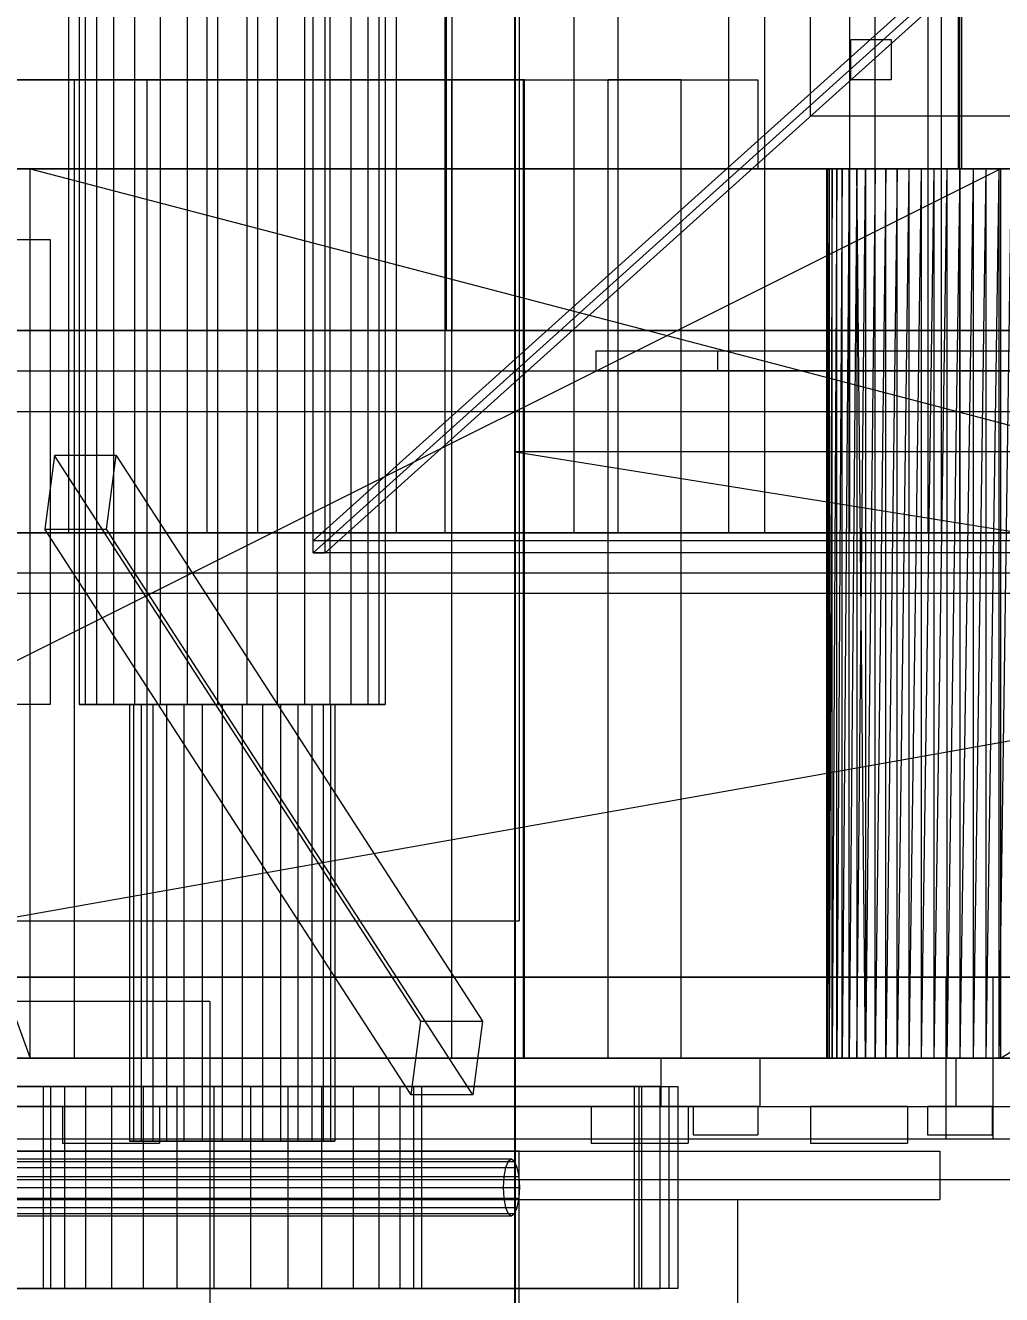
# Model space of a CAD drawing. Header units: millimetres. Extents: x -191664 to 191490, y -197311 to 10263.
# Drawn here: x 25307 to 25548.5, y -18488.5 to -18174.5 of the extents above; entities that cross this region are included whole.
import ezdxf

# ---------------------------------------------------------------- set-up
doc = ezdxf.new("R2010")
doc.units = ezdxf.units.MM
for name, color, linetype, lineweight in [('COTAS_INSTALACION_P', 30, 'Continuous', 0), ('COTAS_O', 1, 'Continuous', 0), ('COTAS_USUARIO', 1, 'Continuous', 0), ('superior_briquetadora', 7, 'Continuous', 0), ('superior_C02', 7, 'Continuous', 0), ('superior_C02-briq', 7, 'Continuous', 0), ('superior_C05', 7, 'Continuous', 0)]:
    doc.layers.add(name, color=color, linetype=linetype, lineweight=lineweight)
doc.dimstyles.new('PLANTA_100', dxfattribs={"dimtxt": 250, "dimasz": 150, "dimexe": 150, "dimexo": 80, "dimgap": 100, "dimtad": 1, "dimtih": 1, "dimtoh": 1, "dimdec": 1, "dimdsep": 46, "dimcen": 0.09, "dimclrd": 1, "dimclre": 1, "dimclrt": 1, "dimadec": 0, "dimazin": 0, "dimtfac": 1, "dimtdec": 4, "dimtofl": 0, "dimtmove": 0, "dimatfit": 3, "dimfxl": 1, "dimtolj": 1, "dimtzin": 0, "dimarcsym": 0})

# ---------------------------------------------------------------- blocks, each defined once
blk = doc.blocks.new('*D5')
at = {"layer": 'COTAS_INSTALACION_P', "color": 1, "lineweight": -2, "transparency": 16777216}
for p, q in [((-1000, -18080), (-1000, -25850)), ((60117.12, -18080), (60117.12, -25850)), ((-850, -25700), (59967.12, -25700))]:
    blk.add_line(p, q, dxfattribs=at)
at = {"layer": 'COTAS_INSTALACION_P', "color": 1, "transparency": 16777216}
for points in [[(-850, -25675), (-850, -25725), (-1000, -25700)], [(59967.12, -25675), (59967.12, -25725), (60117.12, -25700)]]:
    blk.add_solid(points, dxfattribs=at)
at = {"layer": 'Defpoints', "color": 0, "transparency": 16777216}
for p in [(-1000, -18000), (60117.12, -18000), (60117.12, -25700)]:
    blk.add_point(p, dxfattribs=at)
blk = doc.blocks.new('*D36')
at = {"layer": 'COTAS_O', "color": 1, "lineweight": -2, "transparency": 16777216}
for p, q in [((24708.19, -17510), (25578.19, -17510)), ((25428.19, -19330), (25428.19, -17660)), ((24708.19, -19480), (25578.19, -19480))]:
    blk.add_line(p, q, dxfattribs=at)
at = {"layer": 'COTAS_O', "color": 1, "transparency": 16777216}
for points in [[(25403.19, -17660), (25453.19, -17660), (25428.19, -17510)], [(25403.19, -19330), (25453.19, -19330), (25428.19, -19480)]]:
    blk.add_solid(points, dxfattribs=at)
at = {"layer": 'Defpoints', "color": 0, "transparency": 16777216}
for p in [(24628.19, -17510), (25428.19, -17510), (24628.19, -19480)]:
    blk.add_point(p, dxfattribs=at)
blk = doc.blocks.new('*D102')
at = {"layer": 'COTAS_USUARIO', "color": 1, "lineweight": -2, "transparency": 16777216}
for p, q in [((24128.19, -17650), (24128.19, -17500)), ((25248.19, -17800), (23978.19, -17800)), ((25248.19, -18160), (23978.19, -18160)), ((24128.19, -18310), (24128.19, -18460))]:
    blk.add_line(p, q, dxfattribs=at)
at = {"layer": 'COTAS_USUARIO', "color": 1, "transparency": 16777216}
for points in [[(24103.19, -17650), (24153.19, -17650), (24128.19, -17800)], [(24103.19, -18310), (24153.19, -18310), (24128.19, -18160)]]:
    blk.add_solid(points, dxfattribs=at)
at = {"layer": 'Defpoints', "color": 0, "transparency": 16777216}
for p in [(24128.19, -17800), (25328.19, -17800), (25328.19, -18160)]:
    blk.add_point(p, dxfattribs=at)

msp = doc.modelspace()

# ---------------------------------------------------------------- linework, layer by layer
at = {"layer": 'superior_briquetadora', "color": 253, "true_color": 0xa8b8bb}
for p, q in [((25378.19, -18305), (25378.19, -17655)), ((25381.19, -18305), (25381.19, -17655)), ((25378.19, -18302), (25528.19, -18167)), ((25378.19, -18305), (25528.19, -18170)), ((25531.19, -18170), (25381.19, -18305)), ((26078.19, -18302), (25378.19, -18302)), ((25378.19, -18305), (25378.19, -18302)), ((26078.19, -18305), (25378.19, -18305)), ((25378.19, -18305), (25381.19, -18305))]:
    msp.add_line(p, q, dxfattribs=at)
at = {"layer": 'superior_briquetadora', "color": 9, "true_color": 0xb9c3c2}
for p, q in [((25429.19, -18160), (25429.19, -18396)), ((25537.78, -18160), (25537.78, -18210)), ((25538.6, -18160), (25538.6, -18210)), ((25289.9, -18188), (25308.9, -18188)), ((25318.78, -18188), (25300.27, -18188)), ((25308.9, -18188), (25328.19, -18188)), ((25337.6, -18188), (25318.78, -18188)), ((25319.19, -18430), (25319.19, -18188)), ((25320.08, -18188), (25319.19, -18188)), ((25322.58, -18188), (25320.08, -18188)), ((25326.18, -18188), (25322.58, -18188)), ((25330.19, -18188), (25326.18, -18188)), ((25328.19, -18188), (25347.47, -18188)), ((25333.8, -18188), (25330.19, -18188)), ((25336.3, -18188), (25333.8, -18188)), ((25337.19, -18188), (25336.3, -18188)), ((25337.19, -18430), (25337.19, -18188)), ((25356.1, -18188), (25337.6, -18188)), ((25347.47, -18188), (25366.48, -18188)), ((25373.65, -18188), (25356.1, -18188)), ((25366.48, -18188), (25384.92, -18188)), ((25389.66, -18188), (25373.65, -18188)), ((25384.92, -18188), (25402.54, -18188)), ((25403.57, -18188), (25389.66, -18188)), ((25402.54, -18188), (25419.08, -18188)), ((25414.91, -18188), (25403.57, -18188)), ((25412.52, -18430), (25412.52, -18188)), ((25413.42, -18188), (25412.52, -18188)), ((25415.91, -18188), (25413.42, -18188)), ((25423.3, -18188), (25414.91, -18188)), ((25419.52, -18188), (25415.91, -18188)), ((25419.08, -18188), (25434.29, -18188)), ((25423.53, -18188), (25419.52, -18188)), ((25428.45, -18188), (25423.3, -18188)), ((25427.14, -18188), (25423.53, -18188)), ((25429.63, -18188), (25427.14, -18188)), ((25430.19, -18188), (25428.45, -18188)), ((25430.52, -18188), (25429.63, -18188)), ((25430.19, -18188), (25430.19, -18430)), ((25430.52, -18430), (25430.52, -18188)), ((25434.29, -18188), (25447.95, -18188)), ((25447.95, -18188), (25459.86, -18188)), ((25451.19, -18430), (25451.19, -18188)), ((25452.08, -18188), (25451.19, -18188)), ((25454.58, -18188), (25452.08, -18188)), ((25458.18, -18188), (25454.58, -18188)), ((25462.19, -18188), (25458.18, -18188)), ((25459.86, -18188), (25469.86, -18188)), ((25465.8, -18188), (25462.19, -18188)), ((25468.3, -18188), (25465.8, -18188)), ((25469.19, -18188), (25468.3, -18188)), ((25469.19, -18430), (25469.19, -18188)), ((25469.86, -18188), (25477.79, -18188)), ((25477.79, -18188), (25483.54, -18188)), ((25483.54, -18188), (25487.02, -18188)), ((25487.02, -18188), (25488.19, -18188)), ((25488.19, -18188), (25488.19, -18210)), ((24748.19, -18210), (26708.19, -18210)), ((25548.19, -18210), (25108.19, -18210)), ((26348.19, -18210), (25108.19, -18430)), ((26348.19, -18210), (25108.19, -18210)), ((25108.19, -18430), (25548.19, -18210)), ((26348.19, -18210), (25121.52, -18210)), ((26624.19, -18210), (25121.52, -18210)), ((25228.19, -18210), (25548.19, -18210)), ((25228.19, -18210), (25512.68, -18210)), ((25228.19, -18210), (25510.75, -18210)), ((25228.19, -18210), (25509.08, -18210)), ((25228.19, -18210), (25507.7, -18210)), ((25506.61, -18210), (25228.19, -18210)), ((25228.19, -18210), (25308.19, -18210)), ((25228.19, -18210), (25308.19, -18430)), ((25289.9, -18210), (25308.9, -18210)), ((25308.19, -18210), (25506.61, -18210)), ((25308.19, -18210), (25505.82, -18210)), ((25308.19, -18210), (25505.35, -18210)), ((25308.19, -18210), (25505.19, -18210)), ((25308.19, -18210), (25507.7, -18210)), ((25308.19, -18210), (25509.08, -18210)), ((25308.19, -18210), (25510.75, -18210)), ((25308.19, -18210), (25512.68, -18210)), ((25308.19, -18210), (25514.85, -18210)), ((25308.19, -18210), (25517.25, -18210)), ((25308.19, -18210), (25519.85, -18210)), ((25308.19, -18210), (25522.63, -18210)), ((25308.19, -18210), (25525.56, -18210)), ((25308.19, -18210), (25528.61, -18210)), ((25308.19, -18210), (25531.75, -18210)), ((25308.19, -18210), (25534.95, -18210)), ((25308.19, -18210), (25538.19, -18210)), ((25308.19, -18210), (25541.42, -18210)), ((25308.19, -18210), (26148.19, -18210)), ((25308.19, -18430), (25308.19, -18210)), ((25308.19, -18210), (26148.19, -18430)), ((25308.9, -18210), (25328.19, -18210)), ((25328.19, -18210), (25347.47, -18210)), ((25347.47, -18210), (25366.48, -18210)), ((25366.48, -18210), (25384.92, -18210)), ((25384.92, -18210), (25402.54, -18210)), ((25402.54, -18210), (25419.08, -18210)), ((25419.08, -18210), (25434.29, -18210)), ((25434.29, -18210), (25447.95, -18210)), ((25447.95, -18210), (25459.86, -18210)), ((25459.86, -18210), (25469.86, -18210)), ((25469.86, -18210), (25477.79, -18210)), ((25477.79, -18210), (25483.54, -18210)), ((25483.54, -18210), (25487.02, -18210)), ((25487.02, -18210), (25488.19, -18210)), ((25505.35, -18210), (25505.19, -18430)), ((25505.19, -18210), (25505.19, -18430)), ((25505.35, -18210), (25505.19, -18210)), ((25505.35, -18210), (25505.35, -18430)), ((25505.82, -18430), (25505.35, -18210)), ((25505.82, -18210), (25505.35, -18210)), ((25505.35, -18430), (25505.82, -18210)), ((25506.61, -18210), (25505.82, -18430)), ((25505.82, -18210), (25505.82, -18430)), ((25506.61, -18210), (25505.82, -18210)), ((25507.7, -18210), (25506.61, -18430)), ((25506.61, -18430), (25506.61, -18210)), ((25507.7, -18210), (25506.61, -18210)), ((25512.91, -18210), (25506.9, -18210)), ((25506.9, -18210), (25507.08, -18210)), ((25507.08, -18210), (25513.43, -18210)), ((25509.08, -18210), (25507.7, -18430)), ((25507.7, -18430), (25507.7, -18210)), ((25509.08, -18210), (25507.7, -18210)), ((25510.75, -18210), (25509.08, -18430)), ((25509.08, -18430), (25509.08, -18210)), ((25510.75, -18210), (25509.08, -18210)), ((25512.68, -18210), (25510.75, -18430)), ((25510.75, -18430), (25510.75, -18210)), ((25512.68, -18210), (25510.75, -18210)), ((25512.68, -18210), (25512.68, -18430)), ((25514.85, -18430), (25512.68, -18210)), ((25514.85, -18210), (25512.68, -18210)), ((25548.19, -18210), (25512.68, -18210)), ((25512.68, -18430), (25514.85, -18210)), ((25523.93, -18210), (25512.91, -18210)), ((25513.43, -18210), (25524.67, -18210)), ((25517.25, -18210), (25514.85, -18430)), ((25514.85, -18210), (25514.85, -18430)), ((25517.25, -18210), (25514.85, -18210)), ((25548.19, -18210), (25514.85, -18210)), ((25519.85, -18210), (25517.25, -18430)), ((25517.25, -18430), (25517.25, -18210)), ((25519.85, -18210), (25517.25, -18210)), ((25517.25, -18210), (25548.19, -18210)), ((25522.63, -18210), (25519.85, -18430)), ((25519.85, -18430), (25519.85, -18210)), ((25522.63, -18210), (25519.85, -18210)), ((25519.85, -18210), (25548.19, -18210)), ((25525.56, -18210), (25522.63, -18430)), ((25522.63, -18430), (25522.63, -18210)), ((25525.56, -18210), (25522.63, -18210)), ((25522.63, -18210), (25548.19, -18210)), ((25537.78, -18210), (25523.93, -18210)), ((25524.67, -18210), (25538.6, -18210)), ((25528.61, -18210), (25525.56, -18430)), ((25525.56, -18210), (25525.56, -18430)), ((25528.61, -18210), (25525.56, -18210)), ((25525.56, -18210), (25548.19, -18210)), ((25531.75, -18210), (25528.61, -18430)), ((25528.61, -18210), (25528.61, -18430)), ((25531.75, -18210), (25528.61, -18210)), ((25528.61, -18210), (25548.19, -18210)), ((25534.95, -18210), (25531.75, -18430)), ((25531.75, -18210), (25531.75, -18430)), ((25534.95, -18210), (25531.75, -18210)), ((25531.75, -18210), (25548.19, -18210)), ((25538.19, -18210), (25534.95, -18430)), ((25534.95, -18210), (25534.95, -18430)), ((25538.19, -18210), (25534.95, -18210)), ((25534.95, -18210), (25548.19, -18210)), ((25551.7, -18210), (25537.78, -18210)), ((25541.42, -18210), (25538.19, -18430)), ((25538.19, -18210), (25538.19, -18430)), ((25541.42, -18210), (25538.19, -18210)), ((25538.19, -18210), (25548.19, -18210)), ((25538.6, -18210), (25552.44, -18210)), ((25544.62, -18210), (25541.42, -18430)), ((25541.42, -18210), (25541.42, -18430)), ((25544.62, -18210), (25541.42, -18210)), ((25541.42, -18210), (25548.19, -18210)), ((26148.19, -18210), (25541.42, -18210)), ((25547.77, -18210), (25544.62, -18430)), ((25544.62, -18210), (25544.62, -18430)), ((25547.77, -18210), (25544.62, -18210)), ((25544.62, -18210), (25548.19, -18210)), ((25544.62, -18210), (25911.75, -18210)), ((26148.19, -18210), (25544.62, -18210)), ((25914.95, -18210), (25544.62, -18210)), ((25550.82, -18210), (25547.77, -18430)), ((25547.77, -18210), (25547.77, -18430)), ((25550.82, -18210), (25547.77, -18210)), ((25547.77, -18210), (25548.19, -18210)), ((25547.77, -18210), (25908.61, -18210)), ((25547.77, -18210), (25911.75, -18210)), ((25548.19, -18210), (25548.19, -18430)), ((25550.82, -18210), (25548.19, -18210)), ((25553.74, -18210), (25548.19, -18210)), ((25556.52, -18210), (25548.19, -18210)), ((25559.12, -18210), (25548.19, -18210)), ((25561.52, -18210), (25548.19, -18210)), ((25563.7, -18210), (25548.19, -18210)), ((25565.63, -18210), (25548.19, -18210)), ((25908.19, -18210), (25548.19, -18210)), ((25548.19, -18430), (25908.19, -18210)), ((25289.54, -18396), (25308.48, -18396)), ((25289.92, -18396), (25308.68, -18396)), ((25308.48, -18396), (25328.19, -18396)), ((25308.68, -18396), (25328.19, -18396)), ((25328.19, -18396), (25347.7, -18396)), ((25328.19, -18396), (25347.89, -18396)), ((25347.7, -18396), (25366.45, -18396)), ((25347.89, -18396), (25366.84, -18396)), ((25366.45, -18396), (25383.74, -18396)), ((25366.84, -18396), (25384.3, -18396)), ((25383.74, -18396), (25398.9, -18396)), ((25384.3, -18396), (25399.6, -18396)), ((25398.9, -18396), (25411.33, -18396)), ((25399.6, -18396), (25412.17, -18396)), ((25411.33, -18396), (25420.57, -18396)), ((25412.17, -18396), (25421.5, -18396)), ((25420.57, -18396), (25426.27, -18396)), ((25421.5, -18396), (25427.25, -18396)), ((25426.27, -18396), (25428.19, -18396)), ((25427.25, -18396), (25429.19, -18396)), ((25428.19, -18396), (25428.19, -18596)), ((25310.6, -18416), (25303.69, -18416)), ((25352.69, -18416), (25303.69, -18416)), ((25317.6, -18416), (25310.6, -18416)), ((25324.65, -18416), (25317.6, -18416)), ((25331.72, -18416), (25324.65, -18416)), ((25338.77, -18416), (25331.72, -18416)), ((25345.77, -18416), (25338.77, -18416)), ((25352.69, -18416), (25345.77, -18416)), ((25352.69, -18416), (25352.69, -18596)), ((26708.19, -18430), (24748.19, -18430)), ((24832.19, -18430), (26334.85, -18430)), ((25108.19, -18430), (25548.19, -18430)), ((25108.19, -18430), (26348.19, -18430)), ((25108.19, -18430), (26334.85, -18430)), ((25228.19, -18430), (25507.7, -18430)), ((25506.61, -18430), (25228.19, -18430)), ((25228.19, -18430), (25548.19, -18430)), ((25512.68, -18430), (25228.19, -18430)), ((25308.19, -18430), (25228.19, -18430)), ((25510.75, -18430), (25228.19, -18430)), ((25509.08, -18430), (25228.19, -18430)), ((25308.84, -18430), (25289.78, -18430)), ((25298.44, -18430), (25318.24, -18430)), ((25318.78, -18430), (25300.27, -18430)), ((25308.19, -18430), (25506.61, -18430)), ((25505.82, -18430), (25308.19, -18430)), ((25505.35, -18430), (25308.19, -18430)), ((25505.19, -18430), (25308.19, -18430)), ((25507.7, -18430), (25308.19, -18430)), ((25509.08, -18430), (25308.19, -18430)), ((25510.75, -18430), (25308.19, -18430)), ((25512.68, -18430), (25308.19, -18430)), ((25514.85, -18430), (25308.19, -18430)), ((25517.25, -18430), (25308.19, -18430)), ((25519.85, -18430), (25308.19, -18430)), ((25522.63, -18430), (25308.19, -18430)), ((25525.56, -18430), (25308.19, -18430)), ((25528.61, -18430), (25308.19, -18430)), ((25531.75, -18430), (25308.19, -18430)), ((25534.95, -18430), (25308.19, -18430)), ((25538.19, -18430), (25308.19, -18430)), ((25541.42, -18430), (25308.19, -18430)), ((25308.19, -18430), (25914.95, -18430)), ((26148.19, -18430), (25308.19, -18430)), ((25308.19, -18430), (25911.75, -18430)), ((25328.19, -18430), (25308.84, -18430)), ((25318.24, -18430), (25338.13, -18430)), ((25337.6, -18430), (25318.78, -18430)), ((25320.08, -18430), (25319.19, -18430)), ((25322.58, -18430), (25320.08, -18430)), ((25326.18, -18430), (25322.58, -18430)), ((25330.19, -18430), (25326.18, -18430)), ((25347.53, -18430), (25328.19, -18430)), ((25333.8, -18430), (25330.19, -18430)), ((25336.3, -18430), (25333.8, -18430)), ((25337.19, -18430), (25336.3, -18430)), ((25356.1, -18430), (25337.6, -18430)), ((25338.13, -18430), (25357.93, -18430)), ((25366.6, -18430), (25347.53, -18430)), ((25373.65, -18430), (25356.1, -18430)), ((25357.93, -18430), (25377.46, -18430)), ((25385.1, -18430), (25366.6, -18430)), ((25389.66, -18430), (25373.65, -18430)), ((25377.46, -18430), (25396.54, -18430)), ((25402.77, -18430), (25385.1, -18430)), ((25403.57, -18430), (25389.66, -18430)), ((25396.54, -18430), (25415.01, -18430)), ((25419.36, -18430), (25402.77, -18430)), ((25414.91, -18430), (25403.57, -18430)), ((25413.42, -18430), (25412.52, -18430)), ((25415.91, -18430), (25413.42, -18430)), ((25423.3, -18430), (25414.91, -18430)), ((25415.01, -18430), (25432.69, -18430)), ((25419.52, -18430), (25415.91, -18430)), ((25434.62, -18430), (25419.36, -18430)), ((25423.53, -18430), (25419.52, -18430)), ((25428.45, -18430), (25423.3, -18430)), ((25427.14, -18430), (25423.53, -18430)), ((25429.63, -18430), (25427.14, -18430)), ((25430.19, -18430), (25428.45, -18430)), ((25430.52, -18430), (25429.63, -18430)), ((25432.69, -18430), (25449.42, -18430)), ((25448.32, -18430), (25434.62, -18430)), ((25460.28, -18430), (25448.32, -18430)), ((25449.42, -18430), (25465.05, -18430)), ((25452.08, -18430), (25451.19, -18430)), ((25454.58, -18430), (25452.08, -18430)), ((25458.18, -18430), (25454.58, -18430)), ((25462.19, -18430), (25458.18, -18430)), ((25470.3, -18430), (25460.28, -18430)), ((25465.8, -18430), (25462.19, -18430)), ((25464.19, -18430), (25466.71, -18430)), ((25464.19, -18430), (25464.19, -18442)), ((25465.05, -18430), (25479.45, -18430)), ((25468.3, -18430), (25465.8, -18430)), ((25466.71, -18430), (25474.1, -18430)), ((25469.19, -18430), (25468.3, -18430)), ((25478.26, -18430), (25470.3, -18430)), ((25474.1, -18430), (25485.86, -18430)), ((25484.02, -18430), (25478.26, -18430)), ((25479.45, -18430), (25492.47, -18430)), ((25487.52, -18430), (25484.02, -18430)), ((25485.86, -18430), (25501.19, -18430)), ((25488.69, -18430), (25487.52, -18430)), ((25488.69, -18430), (25488.69, -18442)), ((25492.47, -18430), (25504.01, -18430)), ((25501.19, -18430), (25519.03, -18430)), ((25504.01, -18430), (25513.95, -18430)), ((25505.19, -18430), (25505.35, -18430)), ((25505.35, -18430), (25505.82, -18430)), ((25505.82, -18430), (25506.61, -18430)), ((25506.61, -18430), (25507.7, -18430)), ((25507.7, -18430), (25509.08, -18430)), ((25509.08, -18430), (25510.75, -18430)), ((25510.75, -18430), (25512.68, -18430)), ((25512.68, -18430), (25514.85, -18430)), ((25512.68, -18430), (25548.19, -18430)), ((25513.95, -18430), (25522.22, -18430)), ((25514.85, -18430), (25517.25, -18430)), ((25514.85, -18430), (25548.19, -18430)), ((25517.25, -18430), (25519.85, -18430)), ((25517.25, -18430), (25548.19, -18430)), ((25519.03, -18430), (25538.19, -18430)), ((25519.85, -18430), (25522.63, -18430)), ((25519.85, -18430), (25548.19, -18430)), ((25522.22, -18430), (25528.72, -18430)), ((25522.63, -18430), (25525.56, -18430)), ((25522.63, -18430), (25548.19, -18430)), ((25525.56, -18430), (25528.61, -18430)), ((25525.56, -18430), (25548.19, -18430)), ((25528.61, -18430), (25531.75, -18430)), ((25528.61, -18430), (25548.19, -18430)), ((25528.72, -18430), (25533.41, -18430)), ((25531.75, -18430), (25534.95, -18430)), ((25531.75, -18430), (25548.19, -18430)), ((25533.41, -18430), (25536.24, -18430)), ((25534.95, -18430), (25538.19, -18430)), ((25534.95, -18430), (25548.19, -18430)), ((25536.24, -18430), (25537.19, -18430)), ((25537.19, -18430), (25537.19, -18442)), ((25538.19, -18430), (25557.34, -18430)), ((25538.19, -18430), (25541.42, -18430)), ((25538.19, -18430), (25548.19, -18430)), ((25541.42, -18430), (25544.62, -18430)), ((25541.42, -18430), (25548.19, -18430)), ((25541.42, -18430), (25911.75, -18430)), ((25544.62, -18430), (25547.77, -18430)), ((25544.62, -18430), (25548.19, -18430)), ((25908.61, -18430), (25544.62, -18430)), ((25911.75, -18430), (25544.62, -18430)), ((25547.77, -18430), (25550.82, -18430)), ((25547.77, -18430), (25548.19, -18430)), ((25905.56, -18430), (25547.77, -18430)), ((25908.61, -18430), (25547.77, -18430)), ((25548.19, -18430), (25908.19, -18430)), ((25561.52, -18430), (25548.19, -18430)), ((25548.19, -18430), (25563.7, -18430)), ((25559.12, -18430), (25548.19, -18430)), ((25548.19, -18430), (25565.63, -18430)), ((25556.52, -18430), (25548.19, -18430)), ((25553.74, -18430), (25548.19, -18430)), ((25550.82, -18430), (25548.19, -18430)), ((25308.84, -18442), (25289.78, -18442)), ((25298.44, -18442), (25318.24, -18442)), ((25328.19, -18442), (25308.84, -18442)), ((25317.37, -18442), (25316.19, -18442)), ((25316.19, -18442), (25316.19, -18451)), ((25320.7, -18442), (25317.37, -18442)), ((25318.24, -18442), (25338.13, -18442)), ((25325.52, -18442), (25320.7, -18442)), ((25330.86, -18442), (25325.52, -18442)), ((25347.53, -18442), (25328.19, -18442)), ((25335.67, -18442), (25330.86, -18442)), ((25339, -18442), (25335.67, -18442)), ((25338.13, -18442), (25357.93, -18442)), ((25340.19, -18442), (25339, -18442)), ((25340.19, -18442), (25340.19, -18451)), ((25366.6, -18442), (25347.53, -18442)), ((25357.93, -18442), (25377.46, -18442)), ((25385.1, -18442), (25366.6, -18442)), ((25377.46, -18442), (25396.54, -18442)), ((25402.77, -18442), (25385.1, -18442)), ((25396.54, -18442), (25415.01, -18442)), ((25419.36, -18442), (25402.77, -18442)), ((25415.01, -18442), (25432.69, -18442)), ((25434.62, -18442), (25419.36, -18442)), ((25432.69, -18442), (25449.42, -18442)), ((25448.32, -18442), (25434.62, -18442)), ((25448.19, -18442), (25447, -18442)), ((25447, -18442), (25447, -18451)), ((25451.52, -18442), (25448.19, -18442)), ((25460.28, -18442), (25448.32, -18442)), ((25449.42, -18442), (25465.05, -18442)), ((25456.33, -18442), (25451.52, -18442)), ((25461.67, -18442), (25456.33, -18442)), ((25470.3, -18442), (25460.28, -18442)), ((25466.48, -18442), (25461.67, -18442)), ((25464.19, -18442), (25466.71, -18442)), ((25465.05, -18442), (25479.45, -18442)), ((25469.81, -18442), (25466.48, -18442)), ((25466.71, -18442), (25474.1, -18442)), ((25471, -18442), (25469.81, -18442)), ((25478.26, -18442), (25470.3, -18442)), ((25471, -18442), (25471, -18451)), ((25472.19, -18442), (25472.98, -18442)), ((25472.19, -18442), (25472.19, -18449)), ((25472.98, -18442), (25475.2, -18442)), ((25474.1, -18442), (25485.86, -18442)), ((25475.2, -18442), (25478.41, -18442)), ((25484.02, -18442), (25478.26, -18442)), ((25478.41, -18442), (25481.97, -18442)), ((25479.45, -18442), (25492.47, -18442)), ((25481.97, -18442), (25485.17, -18442)), ((25487.52, -18442), (25484.02, -18442)), ((25485.17, -18442), (25487.39, -18442)), ((25485.86, -18442), (25501.19, -18442)), ((25487.39, -18442), (25488.19, -18442)), ((25488.69, -18442), (25487.52, -18442)), ((25488.19, -18442), (25488.19, -18449)), ((25492.47, -18442), (25504.01, -18442)), ((25502.37, -18442), (25501.19, -18442)), ((25501.19, -18442), (25501.19, -18451)), ((25501.19, -18442), (25519.03, -18442)), ((25505.7, -18442), (25502.37, -18442)), ((25504.01, -18442), (25513.95, -18442)), ((25510.52, -18442), (25505.7, -18442)), ((25515.86, -18442), (25510.52, -18442)), ((25513.95, -18442), (25522.22, -18442)), ((25520.67, -18442), (25515.86, -18442)), ((25519.03, -18442), (25538.19, -18442)), ((25524, -18442), (25520.67, -18442)), ((25522.22, -18442), (25528.72, -18442)), ((25525.19, -18442), (25524, -18442)), ((25525.19, -18442), (25525.19, -18451)), ((25528.72, -18442), (25533.41, -18442)), ((25530.98, -18442), (25530.19, -18442)), ((25530.19, -18442), (25530.19, -18449)), ((25533.2, -18442), (25530.98, -18442)), ((25536.41, -18442), (25533.2, -18442)), ((25533.41, -18442), (25536.24, -18442)), ((25536.24, -18442), (25537.19, -18442)), ((25539.97, -18442), (25536.41, -18442)), ((25538.19, -18442), (25557.34, -18442)), ((25543.17, -18442), (25539.97, -18442)), ((25545.39, -18442), (25543.17, -18442)), ((25546.19, -18442), (25545.39, -18442)), ((25546.19, -18442), (25546.19, -18449)), ((25472.19, -18449), (25472.98, -18449)), ((25472.98, -18449), (25475.2, -18449)), ((25475.2, -18449), (25478.41, -18449)), ((25478.41, -18449), (25481.97, -18449)), ((25481.97, -18449), (25485.17, -18449)), ((25485.17, -18449), (25487.39, -18449)), ((25487.39, -18449), (25488.19, -18449)), ((25530.19, -18449), (25530.98, -18449)), ((25530.98, -18449), (25533.2, -18449)), ((25533.2, -18449), (25536.41, -18449)), ((25536.41, -18449), (25539.97, -18449)), ((25539.97, -18449), (25543.17, -18449)), ((25543.17, -18449), (25545.39, -18449)), ((25545.39, -18449), (25546.19, -18449)), ((25308.48, -18453), (25289.54, -18453)), ((25299.01, -18453), (25318.43, -18453)), ((25328.19, -18453), (25308.48, -18453)), ((25316.19, -18451), (25317.37, -18451)), ((25317.37, -18451), (25320.7, -18451)), ((25318.43, -18453), (25337.94, -18453)), ((25320.7, -18451), (25325.52, -18451)), ((25325.52, -18451), (25330.86, -18451)), ((25347.89, -18453), (25328.19, -18453)), ((25330.86, -18451), (25335.67, -18451)), ((25335.67, -18451), (25339, -18451)), ((25337.94, -18453), (25357.36, -18453)), ((25339, -18451), (25340.19, -18451)), ((25366.84, -18453), (25347.89, -18453)), ((25357.36, -18453), (25376.52, -18453)), ((25384.3, -18453), (25366.84, -18453)), ((25376.52, -18453), (25395.24, -18453)), ((25399.6, -18453), (25384.3, -18453)), ((25395.24, -18453), (25413.35, -18453)), ((25412.17, -18453), (25399.6, -18453)), ((25421.5, -18453), (25412.17, -18453)), ((25413.35, -18453), (25430.69, -18453)), ((25427.25, -18453), (25421.5, -18453)), ((25429.19, -18453), (25427.25, -18453)), ((25429.19, -18605), (25429.19, -18453)), ((25430.69, -18453), (25447.1, -18453)), ((25447, -18451), (25448.19, -18451)), ((25447.1, -18453), (25462.43, -18453)), ((25448.19, -18451), (25451.52, -18451)), ((25451.52, -18451), (25456.33, -18451)), ((25456.33, -18451), (25461.67, -18451)), ((25461.67, -18451), (25466.48, -18451)), ((25462.43, -18453), (25476.55, -18453)), ((25466.48, -18451), (25469.81, -18451)), ((25469.81, -18451), (25471, -18451)), ((25476.55, -18453), (25489.33, -18453)), ((25489.33, -18453), (25500.64, -18453)), ((25500.64, -18453), (25510.4, -18453)), ((25501.19, -18451), (25502.37, -18451)), ((25502.37, -18451), (25505.7, -18451)), ((25505.7, -18451), (25510.52, -18451)), ((25510.4, -18453), (25518.5, -18453)), ((25510.52, -18451), (25515.86, -18451)), ((25515.86, -18451), (25520.67, -18451)), ((25518.5, -18453), (25524.88, -18453)), ((25520.67, -18451), (25524, -18451)), ((25524, -18451), (25525.19, -18451)), ((25524.88, -18453), (25529.48, -18453)), ((25529.48, -18453), (25532.26, -18453)), ((25532.26, -18453), (25533.19, -18453)), ((25533.19, -18453), (25533.19, -18465)), ((25299.01, -18465), (25318.43, -18465)), ((25299.14, -18465), (25318.45, -18465)), ((25318.43, -18465), (25337.94, -18465)), ((25318.45, -18465), (25337.92, -18465)), ((25337.92, -18465), (25357.23, -18465)), ((25337.94, -18465), (25357.36, -18465)), ((25357.23, -18465), (25376.08, -18465)), ((25357.36, -18465), (25376.52, -18465)), ((25376.08, -18465), (25394.18, -18465)), ((25376.52, -18465), (25395.24, -18465)), ((25394.18, -18465), (25411.24, -18465)), ((25395.24, -18465), (25413.35, -18465)), ((25411.24, -18465), (25426.99, -18465)), ((25413.35, -18465), (25430.69, -18465)), ((25426.99, -18465), (25441.18, -18465)), ((25430.69, -18465), (25447.1, -18465)), ((25441.18, -18465), (25453.58, -18465)), ((25447.1, -18465), (25462.43, -18465)), ((25453.58, -18465), (25464.01, -18465)), ((25462.43, -18465), (25476.55, -18465)), ((25464.01, -18465), (25472.3, -18465)), ((25472.3, -18465), (25478.32, -18465)), ((25476.55, -18465), (25489.33, -18465)), ((25478.32, -18465), (25481.96, -18465)), ((25481.96, -18465), (25483.19, -18465)), ((25483.19, -18465), (25483.19, -18605)), ((25489.33, -18465), (25500.64, -18465)), ((25500.64, -18465), (25510.4, -18465)), ((25510.4, -18465), (25518.5, -18465)), ((25518.5, -18465), (25524.88, -18465)), ((25524.88, -18465), (25529.48, -18465)), ((25529.48, -18465), (25532.26, -18465)), ((25532.26, -18465), (25533.19, -18465))]:
    msp.add_line(p, q, dxfattribs=at)
at = {"layer": 'superior_briquetadora', "color": 8, "true_color": 0x6f7d84}
for p, q in [((25501.19, -18197), (25501.19, -18171)), ((25955.19, -18197), (25501.19, -18197))]:
    msp.add_line(p, q, dxfattribs=at)
at = {"layer": 'superior_briquetadora', "color": 9, "true_color": 0xaebbc0}
for p, q in [((25511.19, -18188), (25511.19, -18178)), ((25511.19, -18178), (25521.19, -18178)), ((25521.19, -18178), (25521.19, -18188)), ((25521.19, -18188), (25511.19, -18188))]:
    msp.add_line(p, q, dxfattribs=at)
at = {"layer": 'superior_briquetadora', "color": 251, "true_color": 0x53616b}
for p, q in [((25448.19, -18260), (25448.19, -18255)), ((25448.19, -18255), (26008.19, -18255)), ((25448.19, -18255), (25478.19, -18255)), ((25478.19, -18255), (25478.19, -18260)), ((26008.19, -18260), (25448.19, -18260)), ((25478.19, -18260), (25448.19, -18260)), ((24628.19, -18315), (26828.19, -18315)), ((26828.19, -18430), (24628.19, -18430)), ((24628.19, -18460), (26828.19, -18460))]:
    msp.add_line(p, q, dxfattribs=at)
at = {"layer": 'superior_C02', "color": 9, "true_color": 0xb8c2c5}
for p, q in [((25320.36, -17657.5), (25320.36, -18342.5)), ((25321.85, -17657.5), (25321.85, -18342.5)), ((25324.64, -17657.5), (25324.64, -18342.5)), ((25328.86, -17657.5), (25328.86, -18342.5)), ((25334.02, -17657.5), (25334.02, -18342.5)), ((25340.34, -17657.5), (25340.34, -18342.5)), ((25347.08, -17657.5), (25347.08, -18342.5)), ((25354.54, -17657.5), (25354.54, -18342.5)), ((25361.83, -17657.5), (25361.83, -18342.5)), ((25369.29, -17657.5), (25369.29, -18342.5)), ((25376.03, -17657.5), (25376.03, -18342.5)), ((25382.35, -17657.5), (25382.35, -18342.5)), ((25387.51, -17657.5), (25387.51, -18342.5)), ((25391.74, -17657.5), (25391.74, -18342.5)), ((25394.53, -18342.5), (25394.53, -17657.5)), ((25396.01, -17657.5), (25396.01, -18342.5)), ((25324.64, -18342.5), (25320.36, -18342.5)), ((25320.36, -18342.5), (25321.85, -18342.5)), ((25321.85, -18342.5), (25328.86, -18342.5)), ((25334.02, -18342.5), (25324.64, -18342.5)), ((25328.86, -18342.5), (25340.34, -18342.5)), ((25333.8, -18342.5), (25332.8, -18342.5)), ((25332.8, -18342.5), (25335.67, -18342.5)), ((25332.8, -18342.5), (25332.8, -18450.5)), ((25338.51, -18342.5), (25333.8, -18342.5)), ((25333.8, -18342.5), (25333.8, -18450.5)), ((25347.08, -18342.5), (25334.02, -18342.5)), ((25335.67, -18342.5), (25341.97, -18342.5)), ((25335.67, -18342.5), (25335.67, -18450.5)), ((25346.21, -18342.5), (25338.51, -18342.5)), ((25338.51, -18342.5), (25338.51, -18450.5)), ((25340.34, -18342.5), (25354.54, -18342.5)), ((25341.97, -18342.5), (25350.73, -18342.5)), ((25341.97, -18342.5), (25341.97, -18450.5)), ((25355.74, -18342.5), (25346.21, -18342.5)), ((25346.21, -18342.5), (25346.21, -18450.5)), ((25361.83, -18342.5), (25347.08, -18342.5)), ((25350.73, -18342.5), (25360.63, -18342.5)), ((25350.73, -18342.5), (25350.73, -18450.5)), ((25354.54, -18342.5), (25369.29, -18342.5)), ((25365.64, -18342.5), (25355.74, -18342.5)), ((25355.74, -18342.5), (25355.74, -18450.5)), ((25360.63, -18342.5), (25370.16, -18342.5)), ((25360.63, -18342.5), (25360.63, -18450.5)), ((25376.03, -18342.5), (25361.83, -18342.5)), ((25374.4, -18342.5), (25365.64, -18342.5)), ((25365.64, -18342.5), (25365.64, -18450.5)), ((25369.29, -18342.5), (25382.35, -18342.5)), ((25370.16, -18342.5), (25377.86, -18342.5)), ((25370.16, -18342.5), (25370.16, -18450.5)), ((25380.7, -18342.5), (25374.4, -18342.5)), ((25374.4, -18342.5), (25374.4, -18450.5)), ((25387.51, -18342.5), (25376.03, -18342.5)), ((25377.86, -18342.5), (25382.57, -18342.5)), ((25377.86, -18342.5), (25377.86, -18450.5)), ((25383.57, -18342.5), (25380.7, -18342.5)), ((25380.7, -18342.5), (25380.7, -18450.5)), ((25382.35, -18342.5), (25391.74, -18342.5)), ((25382.57, -18342.5), (25383.57, -18342.5)), ((25382.57, -18450.5), (25382.57, -18342.5)), ((25383.57, -18342.5), (25383.57, -18450.5)), ((25394.53, -18342.5), (25387.51, -18342.5)), ((25391.74, -18342.5), (25396.01, -18342.5)), ((25396.01, -18342.5), (25394.53, -18342.5)), ((25335.67, -18450.5), (25332.8, -18450.5)), ((25332.8, -18450.5), (25333.8, -18450.5)), ((25333.8, -18450.5), (25338.51, -18450.5)), ((25341.97, -18450.5), (25335.67, -18450.5)), ((25338.51, -18450.5), (25346.21, -18450.5)), ((25350.73, -18450.5), (25341.97, -18450.5)), ((25346.21, -18450.5), (25355.74, -18450.5)), ((25360.63, -18450.5), (25350.73, -18450.5)), ((25355.74, -18450.5), (25365.64, -18450.5)), ((25370.16, -18450.5), (25360.63, -18450.5)), ((25365.64, -18450.5), (25374.4, -18450.5)), ((25377.86, -18450.5), (25370.16, -18450.5)), ((25374.4, -18450.5), (25380.7, -18450.5)), ((25382.57, -18450.5), (25377.86, -18450.5)), ((25380.7, -18450.5), (25383.57, -18450.5)), ((25383.57, -18450.5), (25382.57, -18450.5)), ((25206.52, -18455.53), (25426.47, -18455.53)), ((25427.26, -18455), (25207.3, -18455)), ((25208.08, -18455.53), (25428.04, -18455.53)), ((25426.47, -18455.53), (25425.81, -18457.05)), ((25427.26, -18455), (25426.47, -18455.53)), ((25428.04, -18455.53), (25427.26, -18455)), ((25428.7, -18457.05), (25428.04, -18455.53)), ((25205.41, -18459.32), (25425.37, -18459.32)), ((25205.85, -18457.05), (25425.81, -18457.05)), ((25208.75, -18457.05), (25428.7, -18457.05)), ((25209.19, -18459.32), (25429.15, -18459.32)), ((25425.37, -18459.32), (25425.21, -18462)), ((25425.81, -18457.05), (25425.37, -18459.32)), ((25429.15, -18459.32), (25428.7, -18457.05)), ((25429.3, -18462), (25429.15, -18459.32)), ((25205.25, -18462), (25425.21, -18462)), ((25209.35, -18462), (25429.3, -18462)), ((25425.21, -18462), (25425.37, -18464.68)), ((25429.15, -18464.68), (25429.3, -18462)), ((25205.41, -18464.68), (25425.37, -18464.68)), ((25209.19, -18464.68), (25429.15, -18464.68)), ((25425.37, -18464.68), (25425.81, -18466.95)), ((25428.7, -18466.95), (25429.15, -18464.68)), ((25205.85, -18466.95), (25425.81, -18466.95)), ((25206.52, -18468.47), (25426.47, -18468.47)), ((25207.3, -18469), (25427.26, -18469)), ((25208.08, -18468.47), (25428.04, -18468.47)), ((25208.75, -18466.95), (25428.7, -18466.95)), ((25425.81, -18466.95), (25426.47, -18468.47)), ((25426.47, -18468.47), (25427.26, -18469)), ((25427.26, -18469), (25428.04, -18468.47)), ((25428.04, -18468.47), (25428.7, -18466.95))]:
    msp.add_line(p, q, dxfattribs=at)
at = {"layer": 'superior_C02', "color": 8, "true_color": 0x697a83}
for p, q in [((25317.68, -17700), (25317.68, -18300)), ((25351.92, -17700), (25351.92, -18300)), ((25364.45, -17700), (25364.45, -18300)), ((25398.7, -17700), (25398.7, -18300)), ((25410.79, -17700), (25410.79, -18300)), ((25442.71, -17700), (25442.71, -18300)), ((25453.56, -17700), (25453.56, -18300)), ((25480.96, -17700), (25480.96, -18300)), ((25489.82, -17700), (25489.82, -18300)), ((25510.85, -17700), (25510.85, -18300)), ((25517.11, -17700), (25517.11, -18300)), ((25530.33, -18300), (25530.33, -17700)), ((25533.57, -17700), (25533.57, -18300)), ((25538.08, -17700), (25538.08, -18300)), ((25273.66, -18300), (25317.68, -18300)), ((25351.92, -18300), (25305.58, -18300)), ((25317.68, -18300), (25364.45, -18300)), ((25398.7, -18300), (25351.92, -18300)), ((25364.45, -18300), (25410.79, -18300)), ((25442.71, -18300), (25398.7, -18300)), ((25410.79, -18300), (25453.56, -18300)), ((25480.96, -18300), (25442.71, -18300)), ((25453.56, -18300), (25489.82, -18300)), ((25510.85, -18300), (25480.96, -18300)), ((25489.82, -18300), (25517.11, -18300)), ((25530.33, -18300), (25510.85, -18300)), ((25517.11, -18300), (25533.57, -18300)), ((25538.08, -18300), (25530.33, -18300)), ((25533.57, -18300), (25538.08, -18300))]:
    msp.add_line(p, q, dxfattribs=at)
at = {"layer": 'superior_C02', "color": 251, "true_color": 0x586d65}
for p, q in [((25411.09, -17750), (25411.09, -18250)), ((25412.56, -18250), (25412.56, -17750)), ((25411.09, -18250), (16335.43, -18250)), ((16336.9, -18250), (25412.56, -18250)), ((25411.09, -18250), (25412.56, -18250))]:
    msp.add_line(p, q, dxfattribs=at)
at = {"layer": 'superior_C02', "color": 139, "true_color": 0x354b57}
for p, q in [((25314.21, -18280.89), (25311.81, -18299.11)), ((25329.52, -18280.89), (25314.21, -18280.89)), ((25404.82, -18420.89), (25314.21, -18280.89)), ((25327.11, -18299.11), (25329.52, -18280.89)), ((25329.52, -18280.89), (25420.12, -18420.89)), ((25311.81, -18299.11), (25327.11, -18299.11)), ((25402.41, -18439.11), (25311.81, -18299.11)), ((25417.71, -18439.11), (25327.11, -18299.11)), ((25534.71, -18410), (25023.07, -18410)), ((25034.76, -18410), (25546.4, -18410)), ((25588.78, -18410), (25077.14, -18410)), ((25091.75, -18410), (25603.39, -18410)), ((25534.71, -18410), (25534.71, -18450)), ((25546.4, -18410), (25534.71, -18410)), ((25546.4, -18450), (25546.4, -18410)), ((25402.41, -18439.11), (25404.82, -18420.89)), ((25404.82, -18420.89), (25420.12, -18420.89)), ((25420.12, -18420.89), (25417.71, -18439.11)), ((25457.7, -18437), (25285.56, -18437)), ((25287.31, -18437), (25459.45, -18437)), ((25457.7, -18487), (25457.7, -18437)), ((25457.7, -18437), (25459.45, -18437)), ((25459.45, -18437), (25459.45, -18487)), ((25417.71, -18439.11), (25402.41, -18439.11)), ((25023.07, -18450), (25534.71, -18450)), ((25034.76, -18450), (25546.4, -18450)), ((25077.14, -18450), (25588.78, -18450)), ((25091.75, -18450), (25603.39, -18450)), ((25534.71, -18450), (25546.4, -18450)), ((25285.56, -18487), (25457.7, -18487)), ((25459.45, -18487), (25287.31, -18487)), ((25459.45, -18487), (25457.7, -18487))]:
    msp.add_line(p, q, dxfattribs=at)
at = {"layer": 'superior_C02', "color": 9, "true_color": 0xb5c3c9}
for p, q in [((25113.11, -18300), (25648.66, -18300)), ((25655.96, -18300), (25120.42, -18300))]:
    msp.add_line(p, q, dxfattribs=at)
at = {"layer": 'superior_C02', "color": 43, "true_color": 0xd6b34e}
for p, q in [((25464.05, -18437), (25224.97, -18437)), ((25229.35, -18437), (25468.43, -18437)), ((25464.05, -18487), (25464.05, -18437)), ((25464.05, -18437), (25468.43, -18437)), ((25468.43, -18437), (25468.43, -18487)), ((25224.97, -18487), (25464.05, -18487)), ((25468.43, -18487), (25229.35, -18487)), ((25468.43, -18487), (25464.05, -18487))]:
    msp.add_line(p, q, dxfattribs=at)
at = {"layer": 'superior_C02', "color": 145, "true_color": 0x3e8091}
for p, q in [((25458.87, -18437), (25286.73, -18437)), ((25294.04, -18437), (25466.18, -18437)), ((25458.87, -18487), (25458.87, -18437)), ((25458.87, -18437), (25466.18, -18437)), ((25466.18, -18437), (25466.18, -18487)), ((25286.73, -18487), (25458.87, -18487)), ((25466.18, -18487), (25294.04, -18487)), ((25466.18, -18487), (25458.87, -18487))]:
    msp.add_line(p, q, dxfattribs=at)
at = {"layer": 'superior_C02', "color": 147, "true_color": 0x24748b}
for p, q in [((25313.24, -18437), (25311.4, -18437)), ((25311.4, -18437), (25316.69, -18437)), ((25311.4, -18437), (25311.4, -18487)), ((25321.92, -18437), (25313.24, -18437)), ((25313.24, -18437), (25313.24, -18487)), ((25316.69, -18437), (25328.29, -18437)), ((25316.69, -18437), (25316.69, -18487)), ((25336.12, -18437), (25321.92, -18437)), ((25321.92, -18437), (25321.92, -18487)), ((25328.29, -18437), (25344.45, -18437)), ((25328.29, -18437), (25328.29, -18487)), ((25353.68, -18437), (25336.12, -18437)), ((25336.12, -18437), (25336.12, -18487)), ((25344.45, -18437), (25362.7, -18437)), ((25344.45, -18437), (25344.45, -18487)), ((25371.92, -18437), (25353.68, -18437)), ((25353.68, -18437), (25353.68, -18487)), ((25362.7, -18437), (25380.26, -18437)), ((25362.7, -18437), (25362.7, -18487)), ((25388.08, -18437), (25371.92, -18437)), ((25371.92, -18437), (25371.92, -18487)), ((25380.26, -18437), (25394.46, -18437)), ((25380.26, -18437), (25380.26, -18487)), ((25399.68, -18437), (25388.08, -18437)), ((25388.08, -18437), (25388.08, -18487)), ((25394.46, -18437), (25403.13, -18437)), ((25394.46, -18437), (25394.46, -18487)), ((25404.97, -18437), (25399.68, -18437)), ((25399.68, -18437), (25399.68, -18487)), ((25403.13, -18437), (25404.97, -18437)), ((25403.13, -18487), (25403.13, -18437)), ((25404.97, -18437), (25404.97, -18487)), ((25316.69, -18487), (25311.4, -18487)), ((25311.4, -18487), (25313.24, -18487)), ((25313.24, -18487), (25321.92, -18487)), ((25328.29, -18487), (25316.69, -18487)), ((25321.92, -18487), (25336.12, -18487)), ((25344.45, -18487), (25328.29, -18487)), ((25336.12, -18487), (25353.68, -18487)), ((25362.7, -18487), (25344.45, -18487)), ((25353.68, -18487), (25371.92, -18487)), ((25380.26, -18487), (25362.7, -18487)), ((25371.92, -18487), (25388.08, -18487)), ((25394.46, -18487), (25380.26, -18487)), ((25388.08, -18487), (25399.68, -18487)), ((25403.13, -18487), (25394.46, -18487)), ((25399.68, -18487), (25404.97, -18487)), ((25404.97, -18487), (25403.13, -18487))]:
    msp.add_line(p, q, dxfattribs=at)
at = {"layer": 'superior_C02-briq', "color": 253, "true_color": 0x98adb8}
for p, q in [((25428.19, -18280), (25428.19, -17680)), ((26028.19, -18280), (25428.19, -18280)), ((25428.19, -18280), (25553.19, -18300))]:
    msp.add_line(p, q, dxfattribs=at)
at = {"layer": 'superior_C05', "color": 251, "true_color": 0x596770}
for p, q in [((25203.19, -18227.5), (25313.19, -18227.5)), ((25313.19, -18227.5), (25313.19, -18342.5)), ((25203.19, -18260), (27183.19, -18260)), ((25038.19, -18270), (27328.19, -18270)), ((27328.19, -18300), (25038.19, -18300)), ((27183.19, -18310), (25203.19, -18310)), ((25313.19, -18342.5), (25203.19, -18342.5))]:
    msp.add_line(p, q, dxfattribs=at)
at = {"layer": 'superior_C05', "color": 117, "true_color": 0x376c5b}
msp.add_line((25128.19, -18250), (27628.19, -18250), dxfattribs=at)
at = {"layer": 'superior_C05', "color": 253, "true_color": 0xabb4b8}
msp.add_line((27538.19, -18250), (25218.19, -18250), dxfattribs=at)

# ---------------------------------------------------------------- dimensions: what is measured, and where the dimension line sits
at = {"layer": 'COTAS_INSTALACION_P'}
dim = msp.add_aligned_dim(p1=(-1000, -18000), p2=(60117.12, -18000), distance=-7700, text='<> P', dimstyle='PLANTA_100', dxfattribs=at)
dim.commit()
dim.dimension.update_dxf_attribs({"geometry": '*D5', "text_midpoint": (29558.56, -25700)})
at = {"layer": 'COTAS_O'}
dim = msp.add_aligned_dim(p1=(24628.19, -19480), p2=(24628.19, -17510), distance=-800, text='<> O', dimstyle='PLANTA_100', dxfattribs=at)
dim.commit()
dim.dimension.update_dxf_attribs({"geometry": '*D36', "text_midpoint": (25428.19, -18495)})
at = {"layer": 'COTAS_USUARIO'}
dim = msp.add_aligned_dim(p1=(25328.19, -18160), p2=(25328.19, -17800), distance=1200, dimstyle='PLANTA_100', dxfattribs=at)
dim.commit()
dim.dimension.update_dxf_attribs({"geometry": '*D102', "text_midpoint": (24128.19, -17980)})

doc.saveas('drawing.dxf')
